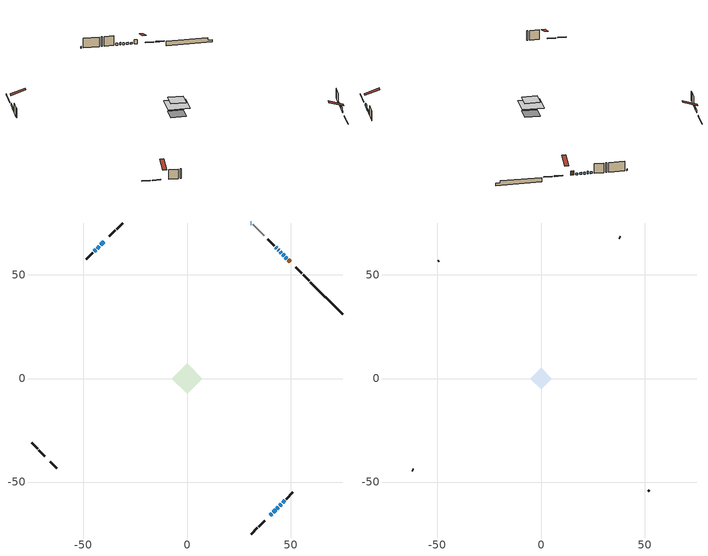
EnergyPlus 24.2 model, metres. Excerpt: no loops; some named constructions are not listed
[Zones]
conditioned space
 floor adiabatic (AdiabaticFloorConstruction): -7.37,0 0,7.37 7.37,0 0,-7.37 z3.51
 floor foundation (Slab1 construction): -5.21,0 0,5.21 5.21,0 0,-5.21 z-1.16
 wall outside (RimJoist1 construction): 31.09,-75.07 33.99,-72.17 / -75.07,-31.09 -72.17,-33.99 / -31.09,75.07 -33.99,72.17 / 58.96,47.2 56.06,50.1 z1.07:1.37
 wall outside (RimJoist2 construction): 34.65,-71.51 37.54,-68.61 / -71.51,-34.65 -68.61,-37.54 / -34.65,71.51 -37.54,68.61 / 55.4,50.76 52.5,53.65 z1.07:1.37
 wall outside (AdiabaticWallConstruction 1): 49.85,56.31 48.89,57.27 z1.07:3.1
 wall outside (AdiabaticWallConstruction): 48.24,57.92 47.53,58.63 z1.07:1.81; -40.2,65.96 -41.71,64.45 z1.07:2.54; 40.2,-65.96 40.86,-65.3 / -44.1,62.06 -44.74,61.42 z1.07:2.14; 41.52,-64.64 42.74,-63.42 z1.07:3.15; 46.88,59.28 46.25,59.91 / 45.59,60.57 44.96,61.2 / 43.4,-62.76 44.03,-62.13 z1.07:2.01; -42.36,63.8 -43.44,62.72 z1.07:2.21; 44.68,-61.48 45.55,-60.61 / 46.2,-59.96 47.28,-58.88 / 44.31,61.85 44.03,62.13 z1.07:2.29; 31.1,75.07 30.68,75.07 z1.07:1.89; 43.37,62.79 42.72,63.44 z1.07:1.96
 wall outside (Wall1 construction): 47.94,-58.22 51.14,-55.02 / -65.96,-40.2 -62.76,-43.4 / -45.4,60.76 -48.6,57.56 / 42.07,64.09 38.87,67.29 z1.07:5.95
 wall foundation (FoundationWall1 construction): 59.61,46.55,-1.16 59.61,46.55,1.07 73.52,32.64,1.07 73.52,32.64,-0.08 75.07,31.09,-0.08 75.07,31.09,-1.16
 wall adiabatic (Wall4 construction): 37.2,68.96 31.75,74.41 z1.07:5.95
 window (WindowConstruction): 48.23,57.93 47.53,58.63 z1.07:1.81
 window (WindowConstruction 6): -40.2,65.96 -41.71,64.45 z1.07:2.54
 window (WindowConstruction 7): 40.2,-65.96 40.86,-65.3 z1.07:2.14
 window (WindowConstruction 8): 41.52,-64.64 42.74,-63.42 z1.07:3.15
 window (WindowConstruction 11): 46.88,59.28 46.25,59.91 z1.07:2.01
 window (WindowConstruction 12): 45.59,60.57 44.96,61.2 z1.07:2.01
 window (WindowConstruction 13): 43.4,-62.76 44.03,-62.13 z1.07:2.01
 window (WindowConstruction 1): -42.36,63.8 -43.44,62.72 z1.07:2.21
 window (WindowConstruction 2): -44.1,62.06 -44.74,61.42 z1.07:2.14
 window (WindowConstruction 3): 44.68,-61.48 45.54,-60.62 z1.07:2.29
 window (WindowConstruction 4): 46.2,-59.96 47.28,-58.88 z1.07:2.29
 window (WindowConstruction 9): 31.09,75.07 30.68,75.07 z1.07:1.88
 window (WindowConstruction 10): 44.3,61.86 44.03,62.13 z1.07:2.29
 window (WindowConstruction 5): 43.37,62.79 42.73,63.43 z1.07:1.96
 door (Door): 49.85,56.31 48.89,57.27 z1.07:3.1
 ceiling adiabatic (AdiabaticFloorConstruction): 0,-7.37 7.37,0 0,7.37 -7.37,0 z3.51
attic - vented
 floor to conditioned space (Floor1 construction Reversed): -5.21,0 0,5.21 5.21,0 0,-5.21 z5.95
 wall outside (Wall3 construction): 51.8,-54.36 52.15,-54.01 / -62.1,-44.06 -61.75,-44.41 / -49.26,56.9 -49.61,56.55 / 38.21,67.95 37.85,68.31 z1.07:5.95
 roof outside (Roof1 construction): 39.54,-66.62,5.95 34.46,-61.54,8.34 33.13,-62.88,8.34 38.2,-67.96,5.95; -66.62,-39.54,5.95 -61.54,-34.46,8.34 -62.88,-33.13,8.34 -67.96,-38.2,5.95; -39.54,66.62,5.95 -34.46,61.54,8.34 -33.13,62.88,8.34 -38.2,67.96,5.95; 50.51,55.65,5.95 45.43,50.57,8.34 46.77,49.24,8.34 51.85,54.31,5.95
[Material] Roughness=Rough; Thermal Absorptance=0.9
Name | Thickness {m} | Conductivity {W/m-K} | Density {kg/m3} | Specific Heat {J/kg-K} | Solar Absorptance | Visible Absorptance
ceiling loosefill ins | 0.169333 | 0.0480833 | 16.02 | 1046.75 | 0.7 | 0.7
ceiling stud and cavity | 0.1397 | 0.138701 | 65.682 | 1177.47 | 0.7 | 0.7
gypsum board | 0.0127 | 0.160291 | 801 | 837.4 | 0.6 | 0.6
[Construction]
Floor1 construction: ceiling loosefill ins, ceiling stud and cavity, gypsum board
[EnergyManagementSystem:Program]
unmet_hours_program: Set htg_unmet_hours = 0; Set clg_unmet_hours = 0; Set unit_htg_unmet_hours = 0; If ((DayOfYear >= 1) && (DayOfYear <= 365)); Set unit_htg_unmet_hours = unit_htg_unmet_hours + conditioned_space_htg_unmet_s; If unit_htg_unmet_hours > htg_unmet_hours; Set htg_unmet_hours = unit_htg_unmet_hours; EndIf; EndIf; Set unit_clg_unmet_hours = 0; If ((DayOfYear >= 1) && (DayOfYear <= 365)); Set unit_clg_unmet_hours = unit_clg_unmet_hours + conditioned_space_clg_unmet_s; If unit_clg_unmet_hours > clg_unmet_hours; Set clg_unmet_hours = unit_clg_unmet_hours; EndIf; EndIf
water_heater_EC_adj: If WarmupFlag == 0; Set dhw_e_cons = water_heater_energy + water_heater_on_cycle_parasitic + water_heater_off_cycle_parasitic; Set water_heater_ec_adj_act = 0.0 * dhw_e_cons / 1; EndIf
[EnergyManagementSystem:ProgramCallingManager]
central_ac_supply_fan_disaggregate_program_calling_manager: EndOfSystemTimestepBeforeHVACReporting; central_ac_supply_fan_disaggregate_program
component_loads_program_calling_manager: EndOfZoneTimestepAfterZoneReporting; component_loads_program
fridge_schedule_program_calling_manager: BeginZoneTimestepAfterInitHeatBalance; fridge_schedule_program
infil_program_calling_manager: BeginZoneTimestepAfterInitHeatBalance; infil_program
natural_vent_program_calling_manager: BeginZoneTimestepAfterInitHeatBalance; natural_vent_program
total_airflows_program_calling_manager: EndOfZoneTimestepAfterZoneReporting; total_airflows_program
total_loads_program_calling_manager: EndOfZoneTimestepAfterZoneReporting; total_loads_program
unmet_hours_program_calling_manager: EndOfZoneTimestepBeforeZoneReporting; unmet_hours_program
water_heater_EC_adj_ProgramManager: EndOfSystemTimestepBeforeHVACReporting; water_heater_EC_adj
[EnergyManagementSystem:OutputVariable] Type of Data in Variable=Summed
Name | EMS Variable | Update Frequency | EMS Program or Subroutine | Units
central ac supply fan disaggregate clg | central_ac_supply_fan_clg | SystemTimestep | central_ac_supply_fan_disaggregate_program | J
loads_htg_tot_peakload_outvar; loads_htg_tot_annual_outvar; Energy Management System Output Variable 1; Energy Management System Output Variable 45 | loads_htg_tot | ZoneTimestep | total_loads_program | J
loads_clg_tot_peakload_outvar; loads_clg_tot_annual_outvar; Energy Management System Output Variable 2; Energy Management System Output Variable 46 | loads_clg_tot | ZoneTimestep | total_loads_program | J
htg_unmet_hours_annual_outvar; Energy Management System Output Variable 3 | htg_unmet_hours | ZoneTimestep | unmet_hours_program | hr
clg_unmet_hours_annual_outvar; Energy Management System Output Variable 4 | clg_unmet_hours | ZoneTimestep | unmet_hours_program | hr
loads_htg_roofs_annual_outvar; Energy Management System Output Variable 5 | loads_htg_roofs | ZoneTimestep | component_loads_program | J
loads_htg_ceilings_annual_outvar; Energy Management System Output Variable 6 | loads_htg_ceilings | ZoneTimestep | component_loads_program | J
loads_htg_walls_annual_outvar; Energy Management System Output Variable 7 | loads_htg_walls | ZoneTimestep | component_loads_program | J
loads_htg_rim_joists_annual_outvar; Energy Management System Output Variable 8 | loads_htg_rim_joists | ZoneTimestep | component_loads_program | J
loads_htg_foundation_walls_annual_outvar; Energy Management System Output Variable 9 | loads_htg_foundation_walls | ZoneTimestep | component_loads_program | J
loads_htg_doors_annual_outvar; Energy Management System Output Variable 10 | loads_htg_doors | ZoneTimestep | component_loads_program | J
loads_htg_windows_conduction_annual_outvar; Energy Management System Output Variable 11 | loads_htg_windows_conduction | ZoneTimestep | component_loads_program | J
loads_htg_windows_solar_annual_outvar; Energy Management System Output Variable 12 | loads_htg_windows_solar | ZoneTimestep | component_loads_program | J
loads_htg_skylights_conduction_annual_outvar; Energy Management System Output Variable 13 | loads_htg_skylights_conduction | ZoneTimestep | component_loads_program | J
loads_htg_skylights_solar_annual_outvar; Energy Management System Output Variable 14 | loads_htg_skylights_solar | ZoneTimestep | component_loads_program | J
loads_htg_floors_annual_outvar; Energy Management System Output Variable 15 | loads_htg_floors | ZoneTimestep | component_loads_program | J
loads_htg_slabs_annual_outvar; Energy Management System Output Variable 16 | loads_htg_slabs | ZoneTimestep | component_loads_program | J
loads_htg_internal_mass_annual_outvar; Energy Management System Output Variable 17 | loads_htg_internal_mass | ZoneTimestep | component_loads_program | J
loads_htg_infil_annual_outvar; Energy Management System Output Variable 18 | loads_htg_infil | ZoneTimestep | component_loads_program | J
loads_htg_natvent_annual_outvar; Energy Management System Output Variable 19 | loads_htg_natvent | ZoneTimestep | component_loads_program | J
loads_htg_mechvent_annual_outvar; Energy Management System Output Variable 20 | loads_htg_mechvent | ZoneTimestep | component_loads_program | J
loads_htg_whf_annual_outvar; Energy Management System Output Variable 21 | loads_htg_whf | ZoneTimestep | component_loads_program | J
loads_htg_ducts_annual_outvar; Energy Management System Output Variable 22 | loads_htg_ducts | ZoneTimestep | component_loads_program | J
loads_htg_intgains_annual_outvar; Energy Management System Output Variable 23 | loads_htg_intgains | ZoneTimestep | component_loads_program | J
loads_htg_lighting_annual_outvar; Energy Management System Output Variable 24 | loads_htg_lighting | ZoneTimestep | component_loads_program | J
loads_clg_roofs_annual_outvar; Energy Management System Output Variable 25 | loads_clg_roofs | ZoneTimestep | component_loads_program | J
loads_clg_ceilings_annual_outvar; Energy Management System Output Variable 26 | loads_clg_ceilings | ZoneTimestep | component_loads_program | J
loads_clg_walls_annual_outvar; Energy Management System Output Variable 27 | loads_clg_walls | ZoneTimestep | component_loads_program | J
loads_clg_rim_joists_annual_outvar; Energy Management System Output Variable 28 | loads_clg_rim_joists | ZoneTimestep | component_loads_program | J
loads_clg_foundation_walls_annual_outvar; Energy Management System Output Variable 29 | loads_clg_foundation_walls | ZoneTimestep | component_loads_program | J
loads_clg_doors_annual_outvar; Energy Management System Output Variable 30 | loads_clg_doors | ZoneTimestep | component_loads_program | J
loads_clg_windows_conduction_annual_outvar; Energy Management System Output Variable 31 | loads_clg_windows_conduction | ZoneTimestep | component_loads_program | J
loads_clg_windows_solar_annual_outvar; Energy Management System Output Variable 32 | loads_clg_windows_solar | ZoneTimestep | component_loads_program | J
loads_clg_skylights_conduction_annual_outvar; Energy Management System Output Variable 33 | loads_clg_skylights_conduction | ZoneTimestep | component_loads_program | J
loads_clg_skylights_solar_annual_outvar; Energy Management System Output Variable 34 | loads_clg_skylights_solar | ZoneTimestep | component_loads_program | J
loads_clg_floors_annual_outvar; Energy Management System Output Variable 35 | loads_clg_floors | ZoneTimestep | component_loads_program | J
loads_clg_slabs_annual_outvar; Energy Management System Output Variable 36 | loads_clg_slabs | ZoneTimestep | component_loads_program | J
loads_clg_internal_mass_annual_outvar; Energy Management System Output Variable 37 | loads_clg_internal_mass | ZoneTimestep | component_loads_program | J
loads_clg_infil_annual_outvar; Energy Management System Output Variable 38 | loads_clg_infil | ZoneTimestep | component_loads_program | J
loads_clg_natvent_annual_outvar; Energy Management System Output Variable 39 | loads_clg_natvent | ZoneTimestep | component_loads_program | J
loads_clg_mechvent_annual_outvar; Energy Management System Output Variable 40 | loads_clg_mechvent | ZoneTimestep | component_loads_program | J
loads_clg_whf_annual_outvar; Energy Management System Output Variable 41 | loads_clg_whf | ZoneTimestep | component_loads_program | J
loads_clg_ducts_annual_outvar; Energy Management System Output Variable 42 | loads_clg_ducts | ZoneTimestep | component_loads_program | J
loads_clg_intgains_annual_outvar; Energy Management System Output Variable 43 | loads_clg_intgains | ZoneTimestep | component_loads_program | J
loads_clg_lighting_annual_outvar; Energy Management System Output Variable 44 | loads_clg_lighting | ZoneTimestep | component_loads_program | J
[Schedule:Day:Interval]
interior lighting schedule day: No, 01:00, 0.108182, 04:00, 0.0901515, 05:00, 0.0991667, 06:00, 0.162273, 07:00, 0.270455, 08:00, 0.342576, 10:00, 0.369621, 11:00, 0.351591, 12:00, 0.333561, 13:00, 0.324545, 14:00, 0.31553, 15:00, 0.333561, 16:00, 0.369621, 17:00, 0.450758, 18:00, 0.585985, 19:00, 0.775303, 20:00, 0.955606, 21:00, 0.991667, 22:00, 0.712197, 23:00, 0.360606, 24:00, 0.162273
interior lighting schedule day 1: No, 01:00, 0.100909, 04:00, 0.0840909, 05:00, 0.0925, 06:00, 0.151364, 07:00, 0.252273, 08:00, 0.319545, 10:00, 0.344773, 11:00, 0.327955, 12:00, 0.311136, 13:00, 0.302727, 14:00, 0.294318, 15:00, 0.311136, 16:00, 0.344773, 17:00, 0.420455, 18:00, 0.546591, 19:00, 0.723182, 20:00, 0.891364, 21:00, 0.925, 22:00, 0.664318, 23:00, 0.336364, 24:00, 0.151364
interior lighting schedule day 2: No, 01:00, 0.0927273, 04:00, 0.0772727, 05:00, 0.085, 06:00, 0.139091, 07:00, 0.231818, 08:00, 0.293636, 10:00, 0.316818, 11:00, 0.301364, 12:00, 0.285909, 13:00, 0.278182, 14:00, 0.270455, 15:00, 0.285909, 16:00, 0.316818, 17:00, 0.386364, 18:00, 0.502273, 19:00, 0.664545, 20:00, 0.819091, 21:00, 0.85, 22:00, 0.610455, 23:00, 0.309091, 24:00, 0.139091
interior lighting schedule day 3: No, 01:00, 0.0845455, 04:00, 0.0704545, 05:00, 0.0775, 06:00, 0.126818, 07:00, 0.211364, 08:00, 0.267727, 10:00, 0.288864, 11:00, 0.274773, 12:00, 0.260682, 13:00, 0.253636, 14:00, 0.246591, 15:00, 0.260682, 16:00, 0.288864, 17:00, 0.352273, 18:00, 0.457955, 19:00, 0.605909, 20:00, 0.746818, 21:00, 0.775, 22:00, 0.556591, 23:00, 0.281818, 24:00, 0.126818
interior lighting schedule day 4: No, 01:00, 0.0763636, 04:00, 0.0636364, 05:00, 0.07, 06:00, 0.114545, 07:00, 0.190909, 08:00, 0.241818, 10:00, 0.260909, 11:00, 0.248182, 12:00, 0.235455, 13:00, 0.229091, 14:00, 0.222727, 15:00, 0.235455, 16:00, 0.260909, 17:00, 0.318182, 18:00, 0.413636, 19:00, 0.547273, 20:00, 0.674545, 21:00, 0.7, 22:00, 0.502727, 23:00, 0.254545, 24:00, 0.114545
interior lighting schedule day 5: No, 01:00, 0.0727273, 04:00, 0.0606061, 05:00, 0.0666667, 06:00, 0.109091, 07:00, 0.181818, 08:00, 0.230303, 10:00, 0.248485, 11:00, 0.236364, 12:00, 0.224242, 13:00, 0.218182, 14:00, 0.212121, 15:00, 0.224242, 16:00, 0.248485, 17:00, 0.30303, 18:00, 0.393939, 19:00, 0.521212, 20:00, 0.642424, 21:00, 0.666667, 22:00, 0.478788, 23:00, 0.242424, 24:00, 0.109091
interior lighting schedule day 6: No, 01:00, 0.0745455, 04:00, 0.0621212, 05:00, 0.0683333, 06:00, 0.111818, 07:00, 0.186364, 08:00, 0.236061, 10:00, 0.254697, 11:00, 0.242273, 12:00, 0.229848, 13:00, 0.223636, 14:00, 0.217424, 15:00, 0.229848, 16:00, 0.254697, 17:00, 0.310606, 18:00, 0.403788, 19:00, 0.534242, 20:00, 0.658485, 21:00, 0.683333, 22:00, 0.490758, 23:00, 0.248485, 24:00, 0.111818
interior lighting schedule day 7: No, 01:00, 0.08, 04:00, 0.0666667, 05:00, 0.0733333, 06:00, 0.12, 07:00, 0.2, 08:00, 0.253333, 10:00, 0.273333, 11:00, 0.26, 12:00, 0.246667, 13:00, 0.24, 14:00, 0.233333, 15:00, 0.246667, 16:00, 0.273333, 17:00, 0.333333, 18:00, 0.433333, 19:00, 0.573333, 20:00, 0.706667, 21:00, 0.733333, 22:00, 0.526667, 23:00, 0.266667, 24:00, 0.12
interior lighting schedule day 8: No, 01:00, 0.0890909, 04:00, 0.0742424, 05:00, 0.0816667, 06:00, 0.133636, 07:00, 0.222727, 08:00, 0.282121, 10:00, 0.304394, 11:00, 0.289545, 12:00, 0.274697, 13:00, 0.267273, 14:00, 0.259848, 15:00, 0.274697, 16:00, 0.304394, 17:00, 0.371212, 18:00, 0.482576, 19:00, 0.638485, 20:00, 0.78697, 21:00, 0.816667, 22:00, 0.586515, 23:00, 0.29697, 24:00, 0.133636
interior lighting schedule day 9: No, 01:00, 0.0972727, 04:00, 0.0810606, 05:00, 0.0891667, 06:00, 0.145909, 07:00, 0.243182, 08:00, 0.30803, 10:00, 0.332348, 11:00, 0.316136, 12:00, 0.299924, 13:00, 0.291818, 14:00, 0.283712, 15:00, 0.299924, 16:00, 0.332348, 17:00, 0.405303, 18:00, 0.526894, 19:00, 0.697121, 20:00, 0.859242, 21:00, 0.891667, 22:00, 0.640379, 23:00, 0.324242, 24:00, 0.145909
interior lighting schedule day 10: No, 01:00, 0.105455, 04:00, 0.0878788, 05:00, 0.0966667, 06:00, 0.158182, 07:00, 0.263636, 08:00, 0.333939, 10:00, 0.360303, 11:00, 0.342727, 12:00, 0.325152, 13:00, 0.316364, 14:00, 0.307576, 15:00, 0.325152, 16:00, 0.360303, 17:00, 0.439394, 18:00, 0.571212, 19:00, 0.755758, 20:00, 0.931515, 21:00, 0.966667, 22:00, 0.694242, 23:00, 0.351515, 24:00, 0.158182
interior lighting schedule day 11: No, 01:00, 0.109091, 04:00, 0.0909091, 05:00, 0.1, 06:00, 0.163636, 07:00, 0.272727, 08:00, 0.345455, 10:00, 0.372727, 11:00, 0.354545, 12:00, 0.336364, 13:00, 0.327273, 14:00, 0.318182, 15:00, 0.336364, 16:00, 0.372727, 17:00, 0.454545, 18:00, 0.590909, 19:00, 0.781818, 20:00, 0.963636, 21:00, 1, 22:00, 0.718182, 23:00, 0.363636, 24:00, 0.163636
interior lighting schedule default day; occupants schedule default day; clothes dryer schedule default day; cooking range schedule default day; mech vent bath fan 0 schedule default day; mech vent range fan 0 schedule default day; misc plug loads schedule default day; general water use schedule default day; clothes dryer exhaust 0 schedule default day; cooling season schedule day; cooling season schedule day 2; cooling season schedule default day; exterior lighting schedule default day; natural vent schedule default day: No, 24:00, 0
occupants schedule day: No, 05:00, 0.426829, 06:00, 0.719512, 07:00, 1, 08:00, 0.670732, 09:00, 0.329268, 14:00, 0.170732, 15:00, 0.231707, 16:00, 0.329268, 17:00, 0.5, 18:00, 0.670732, 19:00, 0.829268, 21:00, 1, 22:00, 0.853659, 23:00, 0.646341, 24:00, 0.426829
clothes dryer schedule day; clothes dryer exhaust 0 schedule day: No, 01:00, 0.123457, 02:00, 0.0740741, 03:00, 0.0493827, 04:00, 0.0246914, 05:00, 0.0493827, 06:00, 0.0740741, 07:00, 0.197531, 08:00, 0.395062, 09:00, 0.592593, 10:00, 0.839506, 11:00, 0.962963, 12:00, 1, 13:00, 0.91358, 14:00, 0.82716, 15:00, 0.716049, 16:00, 0.753086, 17:00, 0.679012, 18:00, 0.666667, 20:00, 0.62963, 21:00, 0.641975, 22:00, 0.666667, 23:00, 0.54321, 24:00, 0.296296
cooking range schedule day: No, 05:00, 0.0597015, 06:00, 0.11194, 07:00, 0.171642, 08:00, 0.291045, 11:00, 0.343284, 12:00, 0.402985, 13:00, 0.462687, 14:00, 0.343284, 15:00, 0.291045, 16:00, 0.402985, 17:00, 0.567164, 18:00, 1, 19:00, 0.850746, 20:00, 0.432836, 21:00, 0.291045, 22:00, 0.231343, 23:00, 0.171642, 24:00, 0.11194
mech vent bath fan 0 schedule day: No, 07:00, 0, 08:00, 1, 09:00, 0.2, 24:00, 0
mech vent range fan 0 schedule day: No, 18:00, 0, 19:00, 1, 20:00, 0.2, 24:00, 0
misc plug loads schedule day: No, 06:00, 0.705882, 07:00, 0.745098, 08:00, 0.803922, 15:00, 0.823529, 16:00, 0.862745, 17:00, 0.921569, 18:00, 0.980392, 19:00, 1, 20:00, 0.980392, 21:00, 0.941176, 22:00, 0.862745, 23:00, 0.784314, 24:00, 0.72549
general water use schedule day: No, 01:00, 0.315068, 03:00, 0.287671, 04:00, 0.342466, 05:00, 0.369863, 06:00, 0.520548, 07:00, 0.60274, 08:00, 0.534247, 10:00, 0.506849, 11:00, 0.465753, 14:00, 0.479452, 15:00, 0.534247, 16:00, 0.589041, 17:00, 0.69863, 18:00, 0.876712, 19:00, 0.890411, 20:00, 0.986301, 21:00, 1, 22:00, 0.863014, 23:00, 0.616438, 24:00, 0.465753
cooling season schedule day 1: No, 24:00, 1
exterior lighting schedule day: No, 01:00, 0.566667, 03:00, 0.524167, 05:00, 0.495833, 06:00, 0.5525, 07:00, 0.623333, 08:00, 0.580833, 09:00, 0.439167, 10:00, 0.354167, 12:00, 0.34, 13:00, 0.354167, 14:00, 0.396667, 15:00, 0.425, 16:00, 0.495833, 17:00, 0.623333, 18:00, 0.793333, 19:00, 0.906667, 20:00, 0.963333, 21:00, 0.991667, 22:00, 0.920833, 23:00, 0.793333, 24:00, 0.665833
exterior lighting schedule day 1: No, 01:00, 0.528571, 03:00, 0.488929, 05:00, 0.4625, 06:00, 0.515357, 07:00, 0.581429, 08:00, 0.541786, 09:00, 0.409643, 10:00, 0.330357, 12:00, 0.317143, 13:00, 0.330357, 14:00, 0.37, 15:00, 0.396429, 16:00, 0.4625, 17:00, 0.581429, 18:00, 0.74, 19:00, 0.845714, 20:00, 0.898571, 21:00, 0.925, 22:00, 0.858929, 23:00, 0.74, 24:00, 0.621071
exterior lighting schedule day 10: No, 01:00, 0.552381, 03:00, 0.510952, 05:00, 0.483333, 06:00, 0.538571, 07:00, 0.607619, 08:00, 0.56619, 09:00, 0.428095, 10:00, 0.345238, 12:00, 0.331429, 13:00, 0.345238, 14:00, 0.386667, 15:00, 0.414286, 16:00, 0.483333, 17:00, 0.607619, 18:00, 0.773333, 19:00, 0.88381, 20:00, 0.939048, 21:00, 0.966667, 22:00, 0.897619, 23:00, 0.773333, 24:00, 0.649048
exterior lighting schedule day 11: No, 01:00, 0.571429, 03:00, 0.528571, 05:00, 0.5, 06:00, 0.557143, 07:00, 0.628571, 08:00, 0.585714, 09:00, 0.442857, 10:00, 0.357143, 12:00, 0.342857, 13:00, 0.357143, 14:00, 0.4, 15:00, 0.428571, 16:00, 0.5, 17:00, 0.628571, 18:00, 0.8, 19:00, 0.914286, 20:00, 0.971429, 21:00, 1, 22:00, 0.928571, 23:00, 0.8, 24:00, 0.671429
exterior lighting schedule day 2: No, 01:00, 0.485714, 03:00, 0.449286, 05:00, 0.425, 06:00, 0.473571, 07:00, 0.534286, 08:00, 0.497857, 09:00, 0.376429, 10:00, 0.303571, 12:00, 0.291429, 13:00, 0.303571, 14:00, 0.34, 15:00, 0.364286, 16:00, 0.425, 17:00, 0.534286, 18:00, 0.68, 19:00, 0.777143, 20:00, 0.825714, 21:00, 0.85, 22:00, 0.789286, 23:00, 0.68, 24:00, 0.570714
exterior lighting schedule day 3: No, 01:00, 0.442857, 03:00, 0.409643, 05:00, 0.3875, 06:00, 0.431786, 07:00, 0.487143, 08:00, 0.453929, 09:00, 0.343214, 10:00, 0.276786, 12:00, 0.265714, 13:00, 0.276786, 14:00, 0.31, 15:00, 0.332143, 16:00, 0.3875, 17:00, 0.487143, 18:00, 0.62, 19:00, 0.708571, 20:00, 0.752857, 21:00, 0.775, 22:00, 0.719643, 23:00, 0.62, 24:00, 0.520357
exterior lighting schedule day 4: No, 01:00, 0.4, 03:00, 0.37, 05:00, 0.35, 06:00, 0.39, 07:00, 0.44, 08:00, 0.41, 09:00, 0.31, 10:00, 0.25, 12:00, 0.24, 13:00, 0.25, 14:00, 0.28, 15:00, 0.3, 16:00, 0.35, 17:00, 0.44, 18:00, 0.56, 19:00, 0.64, 20:00, 0.68, 21:00, 0.7, 22:00, 0.65, 23:00, 0.56, 24:00, 0.47
exterior lighting schedule day 5: No, 01:00, 0.380952, 03:00, 0.352381, 05:00, 0.333333, 06:00, 0.371429, 07:00, 0.419048, 08:00, 0.390476, 09:00, 0.295238, 10:00, 0.238095, 12:00, 0.228571, 13:00, 0.238095, 14:00, 0.266667, 15:00, 0.285714, 16:00, 0.333333, 17:00, 0.419048, 18:00, 0.533333, 19:00, 0.609524, 20:00, 0.647619, 21:00, 0.666667, 22:00, 0.619048, 23:00, 0.533333, 24:00, 0.447619
exterior lighting schedule day 6: No, 01:00, 0.390476, 03:00, 0.36119, 05:00, 0.341667, 06:00, 0.380714, 07:00, 0.429524, 08:00, 0.400238, 09:00, 0.302619, 10:00, 0.244048, 12:00, 0.234286, 13:00, 0.244048, 14:00, 0.273333, 15:00, 0.292857, 16:00, 0.341667, 17:00, 0.429524, 18:00, 0.546667, 19:00, 0.624762, 20:00, 0.66381, 21:00, 0.683333, 22:00, 0.634524, 23:00, 0.546667, 24:00, 0.45881
exterior lighting schedule day 7: No, 01:00, 0.419048, 03:00, 0.387619, 05:00, 0.366667, 06:00, 0.408571, 07:00, 0.460952, 08:00, 0.429524, 09:00, 0.324762, 10:00, 0.261905, 12:00, 0.251429, 13:00, 0.261905, 14:00, 0.293333, 15:00, 0.314286, 16:00, 0.366667, 17:00, 0.460952, 18:00, 0.586667, 19:00, 0.670476, 20:00, 0.712381, 21:00, 0.733333, 22:00, 0.680952, 23:00, 0.586667, 24:00, 0.492381
exterior lighting schedule day 8: No, 01:00, 0.466667, 03:00, 0.431667, 05:00, 0.408333, 06:00, 0.455, 07:00, 0.513333, 08:00, 0.478333, 09:00, 0.361667, 10:00, 0.291667, 12:00, 0.28, 13:00, 0.291667, 14:00, 0.326667, 15:00, 0.35, 16:00, 0.408333, 17:00, 0.513333, 18:00, 0.653333, 19:00, 0.746667, 20:00, 0.793333, 21:00, 0.816667, 22:00, 0.758333, 23:00, 0.653333, 24:00, 0.548333
exterior lighting schedule day 9: No, 01:00, 0.509524, 03:00, 0.47131, 05:00, 0.445833, 06:00, 0.496786, 07:00, 0.560476, 08:00, 0.522262, 09:00, 0.394881, 10:00, 0.318452, 12:00, 0.305714, 13:00, 0.318452, 14:00, 0.356667, 15:00, 0.382143, 16:00, 0.445833, 17:00, 0.560476, 18:00, 0.713333, 19:00, 0.815238, 20:00, 0.86619, 21:00, 0.891667, 22:00, 0.827976, 23:00, 0.713333, 24:00, 0.59869
[Schedule:Week:Daily]
clothes dryer exhaust 0 schedule Week Rule - Jan1-Dec31: clothes dryer exhaust 0 schedule day, clothes dryer exhaust 0 schedule day, clothes dryer exhaust 0 schedule day, clothes dryer exhaust 0 schedule day, clothes dryer exhaust 0 schedule day, clothes dryer exhaust 0 schedule day, clothes dryer exhaust 0 schedule day, clothes dryer exhaust 0 schedule default day, clothes dryer exhaust 0 schedule default day, clothes dryer exhaust 0 schedule default day, clothes dryer exhaust 0 schedule default day, clothes dryer exhaust 0 schedule default day
cooling season schedule Week Rule - Jan1-May26: cooling season schedule day, cooling season schedule day, cooling season schedule day, cooling season schedule day, cooling season schedule day, cooling season schedule day, cooling season schedule day, cooling season schedule default day, cooling season schedule default day, cooling season schedule default day, cooling season schedule default day, cooling season schedule default day
cooling season schedule Week Rule - May27-Jun2: cooling season schedule day, cooling season schedule day, cooling season schedule day, cooling season schedule day, cooling season schedule day, cooling season schedule day 1, cooling season schedule day 1, cooling season schedule default day, cooling season schedule default day, cooling season schedule default day, cooling season schedule default day, cooling season schedule default day
cooling season schedule Week Rule - Jun3-Sep29: cooling season schedule day 1, cooling season schedule day 1, cooling season schedule day 1, cooling season schedule day 1, cooling season schedule day 1, cooling season schedule day 1, cooling season schedule day 1, cooling season schedule default day, cooling season schedule default day, cooling season schedule default day, cooling season schedule default day, cooling season schedule default day
cooling season schedule Week Rule - Sep30-Oct6: cooling season schedule day 1, cooling season schedule day 2, cooling season schedule day 2, cooling season schedule day 2, cooling season schedule day 2, cooling season schedule day 2, cooling season schedule day 2, cooling season schedule default day, cooling season schedule default day, cooling season schedule default day, cooling season schedule default day, cooling season schedule default day
cooling season schedule Week Rule - Oct7-Dec31: cooling season schedule day 2, cooling season schedule day 2, cooling season schedule day 2, cooling season schedule day 2, cooling season schedule day 2, cooling season schedule day 2, cooling season schedule day 2, cooling season schedule default day, cooling season schedule default day, cooling season schedule default day, cooling season schedule default day, cooling season schedule default day
exterior lighting schedule Week Rule - Sep30-Oct6: exterior lighting schedule day 8, exterior lighting schedule day 9, exterior lighting schedule day 9, exterior lighting schedule day 9, exterior lighting schedule day 9, exterior lighting schedule day 9, exterior lighting schedule day 9, exterior lighting schedule default day, exterior lighting schedule default day, exterior lighting schedule default day, exterior lighting schedule default day, exterior lighting schedule default day
exterior lighting schedule Week Rule - Oct7-Oct27: exterior lighting schedule day 9, exterior lighting schedule day 9, exterior lighting schedule day 9, exterior lighting schedule day 9, exterior lighting schedule day 9, exterior lighting schedule day 9, exterior lighting schedule day 9, exterior lighting schedule default day, exterior lighting schedule default day, exterior lighting schedule default day, exterior lighting schedule default day, exterior lighting schedule default day
exterior lighting schedule Week Rule - Oct28-Nov3: exterior lighting schedule day 9, exterior lighting schedule day 9, exterior lighting schedule day 9, exterior lighting schedule day 9, exterior lighting schedule day 10, exterior lighting schedule day 10, exterior lighting schedule day 10, exterior lighting schedule default day, exterior lighting schedule default day, exterior lighting schedule default day, exterior lighting schedule default day, exterior lighting schedule default day
exterior lighting schedule Week Rule - Nov4-Nov24: exterior lighting schedule day 10, exterior lighting schedule day 10, exterior lighting schedule day 10, exterior lighting schedule day 10, exterior lighting schedule day 10, exterior lighting schedule day 10, exterior lighting schedule day 10, exterior lighting schedule default day, exterior lighting schedule default day, exterior lighting schedule default day, exterior lighting schedule default day, exterior lighting schedule default day
exterior lighting schedule Week Rule - Nov25-Dec1: exterior lighting schedule day 10, exterior lighting schedule day 10, exterior lighting schedule day 10, exterior lighting schedule day 10, exterior lighting schedule day 10, exterior lighting schedule day 10, exterior lighting schedule day 11, exterior lighting schedule default day, exterior lighting schedule default day, exterior lighting schedule default day, exterior lighting schedule default day, exterior lighting schedule default day
exterior lighting schedule Week Rule - Dec2-Dec31: exterior lighting schedule day 11, exterior lighting schedule day 11, exterior lighting schedule day 11, exterior lighting schedule day 11, exterior lighting schedule day 11, exterior lighting schedule day 11, exterior lighting schedule day 11, exterior lighting schedule default day, exterior lighting schedule default day, exterior lighting schedule default day, exterior lighting schedule default day, exterior lighting schedule default day
natural vent schedule Week Rule - Jan1-Dec31: natural vent schedule default day, natural vent schedule default day, natural vent schedule default day, natural vent schedule default day, natural vent schedule default day, natural vent schedule default day, natural vent schedule default day, natural vent schedule default day, natural vent schedule default day, natural vent schedule default day, natural vent schedule default day, natural vent schedule default day
[Schedule:Year]
clothes dryer exhaust 0 schedule: clothes dryer exhaust 0 schedule Week Rule - Jan1-Dec31, 1, 1, 12, 31
cooling season schedule: cooling season schedule Week Rule - Jan1-May26, 1, 1, 5, 26, cooling season schedule Week Rule - May27-Jun2, 5, 27, 6, 2, cooling season schedule Week Rule - Jun3-Sep29, 6, 3, 9, 29, cooling season schedule Week Rule - Sep30-Oct6, 9, 30, 10, 6, cooling season schedule Week Rule - Oct7-Dec31, 10, 7, 12, 31
natural vent schedule: natural vent schedule Week Rule - Jan1-Dec31, 1, 1, 12, 31
